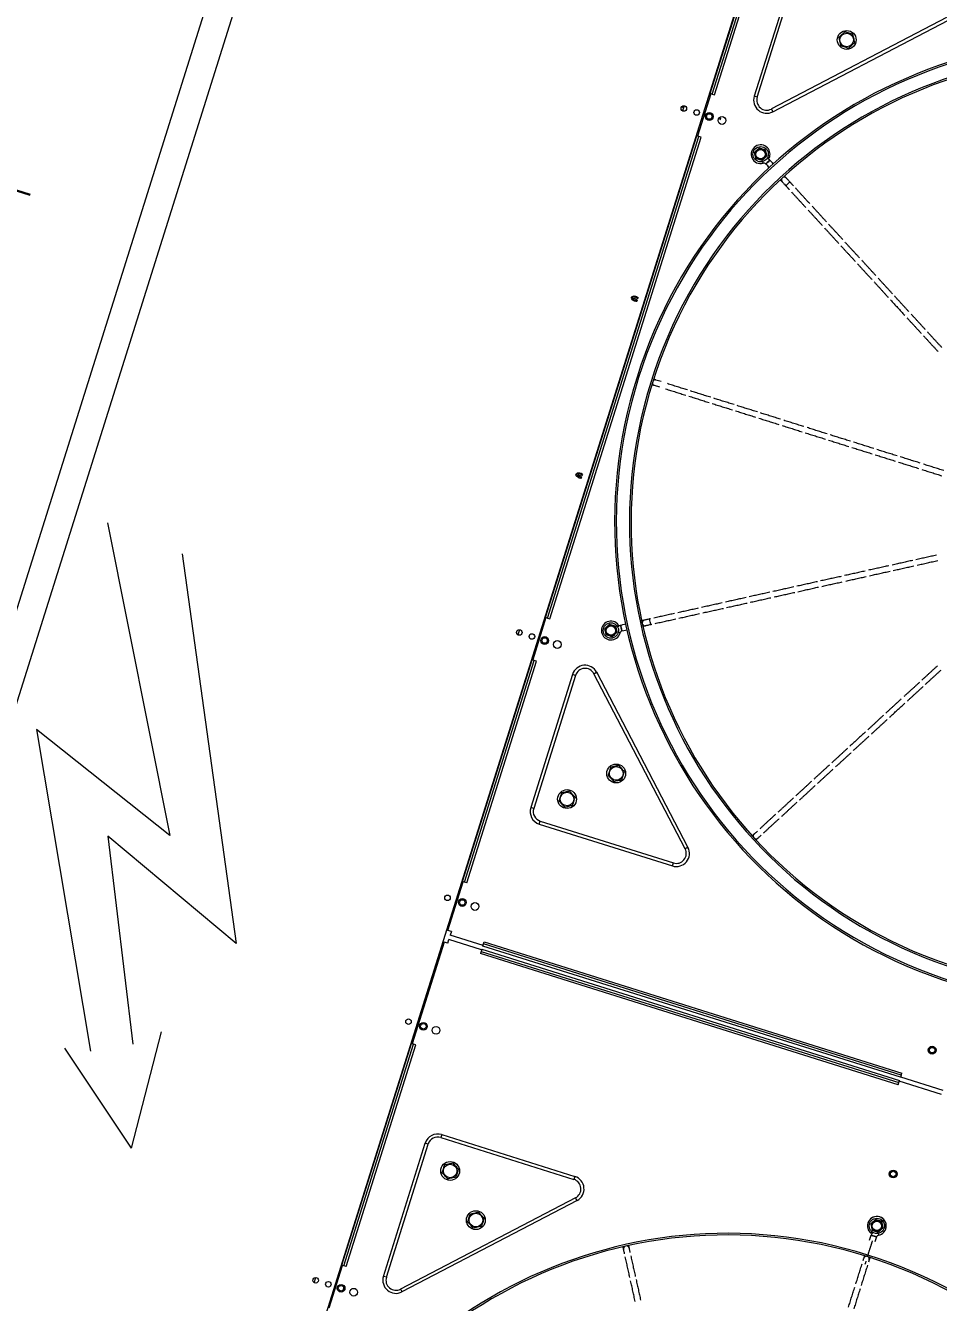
# Model space of a CAD drawing. Header units: metres. Extents: x -17822 to 152406, y -4219 to 19791.
# Drawn here: x 116682.7 to 116765, y 6487.3 to 6602.4 of the extents above; entities that cross this region are included whole.
import ezdxf

# ---------------------------------------------------------------- set-up
doc = ezdxf.new("R2010")
doc.units = ezdxf.units.M
doc.header["$LTSCALE"] = 100
doc.header["$MEASUREMENT"] = 0
doc.layers.get('0').update_dxf_attribs({"color": 9, "lineweight": 9})
for name, color, linetype, lineweight in [('Chiller', 32, 'Continuous', 9), ('E-AŞAĞI İNEN HAT', 7, 'Continuous', 30), ('E-YAZI', 7, 'Continuous', 30), ('Müdahale Boşluğu', 9, 'Continuous', 9)]:
    doc.layers.add(name, color=color, linetype=linetype, lineweight=lineweight)
doc.styles.add('MuuM_TEXT-STANDART', font='ARIALN.TTF')
doc.dimstyles.new('rota-tek', dxfattribs={"dimscale": 20, "dimtxt": 1, "dimasz": 0.5, "dimexe": 0.5, "dimexo": 0.5, "dimgap": 0.5, "dimtad": 1, "dimdec": 1, "dimrnd": 0.5, "dimdsep": 46, "dimtxsty": 'MuuM_TEXT-STANDART', "dimblk": 'CLOSEDBLANK', "dimcen": 0, "dimdle": 0.15, "dimclrd": 256, "dimclre": 256, "dimclrt": 256, "dimadec": 0, "dimazin": 0, "dimtfac": 5, "dimtdec": 1, "dimtix": 1, "dimtmove": 2, "dimatfit": 3, "dimfxl": 3, "dimfxlon": 1, "dimtolj": 1, "dimlwd": -1, "dimlwe": -1, "dimarcsym": 0})

# ---------------------------------------------------------------- blocks, each defined once
blk = doc.blocks.new('Chiller')
at = {"layer": 'Chiller', "linetype": 'Continuous'}
for p, q in [((97.04, 208.5), (28.66, -9.01)), ((99.44, 207.74), (31.07, -9.77)), ((72.22, -22.7), (140.59, 194.8)), ((131.07, 164.36), (137.29, 184.15)), ((131.26, 164.3), (137.48, 184.09)), ((131.45, 164.24), (137.67, 184.03)), ((138.82, 176.13), (135.05, 164.12)), ((135.32, 164.03), (139.09, 176.04)), ((152.37, 171.2), (136.59, 162.97)), ((136.72, 162.72), (152.5, 170.95)), ((131.12, 164.34), (129.92, 160.53)), ((131.26, 164.3), (131.07, 164.36)), ((131.26, 164.3), (131.45, 164.24)), ((135.32, 164.03), (135.05, 164.12)), ((128.73, 163.25), (128.58, 162.79)), ((131.3, 162.45), (131.23, 162.21)), ((131.23, 162.21), (131.16, 161.98)), ((131.99, 162.13), (131.94, 161.97)), ((116.22, 117.14), (129.87, 160.54)), ((116.41, 117.08), (130.06, 160.48)), ((116.61, 117.02), (130.25, 160.42)), ((130.06, 160.48), (129.87, 160.54)), ((130.25, 160.42), (130.06, 160.48)), ((124.37, 145.7), (124.35, 145.64)), ((126.65, 138.39), (126.18, 138.54)), ((126.03, 138.06), (126.5, 137.91)), ((119.35, 129.76), (119.33, 129.7)), ((116.27, 117.12), (115.08, 113.31)), ((116.41, 117.08), (116.22, 117.14)), ((116.41, 117.08), (116.61, 117.02)), ((113.88, 116.03), (113.74, 115.57)), ((116.46, 115.22), (116.39, 114.99)), ((116.39, 114.99), (116.31, 114.76)), ((108.74, 93.34), (115.02, 113.32)), ((108.93, 93.28), (115.21, 113.26)), ((109.12, 93.22), (115.41, 113.2)), ((115.21, 113.26), (115.02, 113.32)), ((115.41, 113.2), (115.21, 113.26)), ((118.66, 112.01), (114.89, 100)), ((118.93, 111.92), (115.16, 99.91)), ((118.93, 111.92), (118.66, 112.01)), ((128.82, 96.29), (120.59, 112.07)), ((129.07, 96.42), (120.84, 112.2)), ((115.16, 99.91), (114.89, 100)), ((115.66, 98.52), (115.75, 98.79)), ((115.66, 98.52), (127.67, 94.74)), ((115.75, 98.79), (127.75, 95.01)), ((127.67, 94.74), (127.75, 95.01)), ((107.41, 88.93), (108.79, 93.32)), ((108.93, 93.28), (108.74, 93.34)), ((109.12, 93.22), (108.93, 93.28)), ((107.74, 88.83), (107.41, 88.93)), ((107.74, 88.83), (107.64, 88.5)), ((107.08, 87.88), (104.2, 78.72)), ((107.41, 87.78), (107.08, 87.88)), ((107.41, 87.78), (107.52, 88.11)), ((110.47, 87.18), (107.52, 88.11)), ((110.6, 87.57), (107.64, 88.5)), ((110.58, 87.52), (110.64, 87.71)), ((148.22, 75.69), (110.58, 87.52)), ((110.64, 87.71), (110.7, 87.9)), ((148.28, 75.88), (110.64, 87.71)), ((110.7, 87.9), (148.34, 76.07)), ((110.43, 87.04), (110.37, 86.85)), ((148.01, 75.02), (110.37, 86.85)), ((110.49, 87.23), (110.43, 87.04)), ((110.43, 87.04), (148.07, 75.21)), ((110.49, 87.23), (148.13, 75.4)), ((97.87, 58.75), (104.15, 78.74)), ((98.06, 58.69), (104.34, 78.68)), ((98.25, 58.63), (104.53, 78.62)), ((104.34, 78.68), (104.15, 78.74)), ((104.53, 78.62), (104.34, 78.68)), ((148.28, 75.88), (148.34, 76.07)), ((148.01, 75.02), (148.07, 75.21)), ((148.07, 75.21), (148.13, 75.4)), ((151.93, 74.15), (148.11, 75.35)), ((148.28, 75.88), (148.22, 75.69)), ((148.23, 75.74), (152.05, 74.54)), ((106.87, 70.53), (106.78, 70.26)), ((106.78, 70.26), (118.79, 66.49)), ((106.87, 70.53), (118.87, 66.76)), ((101.61, 57.75), (105.38, 69.76)), ((101.88, 57.67), (105.65, 69.67)), ((105.65, 69.67), (105.38, 69.76)), ((118.87, 66.76), (118.79, 66.49)), ((118.93, 64.83), (103.15, 56.6)), ((119.07, 64.58), (103.28, 56.35)), ((145.44, 61.02), (145.58, 61.46)), ((146.05, 61.29), (145.57, 61.44)), ((146.06, 61.31), (145.58, 61.46)), ((146.06, 61.31), (145.92, 60.87)), ((145.33, 59.82), (145.34, 59.86)), ((145.38, 60.01), (145.34, 59.86)), ((145.38, 60.01), (145.4, 60.05)), ((145.44, 60.19), (145.4, 60.05)), ((145.44, 60.19), (145.45, 60.23)), ((145.5, 60.38), (145.45, 60.23)), ((145.5, 60.38), (145.51, 60.42)), ((145.56, 60.56), (145.51, 60.42)), ((145.56, 60.56), (145.57, 60.6)), ((145.62, 60.75), (145.57, 60.6)), ((145.62, 60.75), (145.63, 60.8)), ((145.68, 60.95), (145.63, 60.8)), ((96.72, 54.92), (97.92, 58.74)), ((98.06, 58.69), (97.87, 58.75)), ((144.86, 59.18), (144.93, 59.38)), ((145.06, 58.96), (145.01, 58.82)), ((145.1, 59.11), (145.06, 58.96)), ((145.24, 59.54), (145.28, 59.68)), ((145.33, 59.82), (145.28, 59.68)), ((145.4, 59.23), (145.34, 59.03)), ((95.38, 57.18), (95.53, 57.65)), ((98.25, 58.63), (98.06, 58.69)), ((101.88, 57.67), (101.61, 57.75)), ((97.96, 56.37), (98.03, 56.61)), ((98.03, 56.61), (98.11, 56.84))]:
    blk.add_line(p, q, dxfattribs=at)
at = {"layer": 'Chiller', "linetype": 'Continuous', "flags": 128}
for points in [[(136.59, 162.97), (136.61, 162.93), (136.63, 162.89), (136.65, 162.85), (136.67, 162.81), (136.69, 162.78), (136.7, 162.75), (136.71, 162.73), (136.72, 162.72)], [(136.08, 158.02), (136.1, 158.03), (136.14, 158.07), (136.2, 158.12), (136.27, 158.19), (136.34, 158.25), (136.4, 158.31), (136.44, 158.34), (136.45, 158.35), (136.45, 158.35)], [(136.08, 158.02), (136.2, 157.89), (136.31, 157.76), (136.4, 157.68)], [(136.1, 158), (136.11, 158.02), (136.15, 158.05), (136.21, 158.11), (136.28, 158.17), (136.35, 158.24), (136.41, 158.29), (136.45, 158.33), (136.46, 158.34)], [(136.39, 158.54), (136.37, 158.55), (136.32, 158.57), (136.25, 158.61), (136.25, 158.61)], [(136.76, 158.01), (136.68, 158.1), (136.57, 158.23), (136.45, 158.35)], [(138.26, 156.39), (138.2, 156.45), (138.14, 156.51), (138.09, 156.57), (138.04, 156.62), (138, 156.67), (137.96, 156.71), (137.94, 156.73), (137.92, 156.75)], [(137.55, 156.41), (137.57, 156.4), (137.59, 156.37), (137.63, 156.33), (137.67, 156.29), (137.72, 156.23), (137.77, 156.18), (137.83, 156.11), (137.89, 156.05)], [(137.89, 156.05), (137.9, 156.06), (137.94, 156.1), (138, 156.15), (138.07, 156.22), (138.14, 156.28), (138.2, 156.34), (138.24, 156.38), (138.26, 156.39), (138.26, 156.39)], [(124.25, 145.66), (124.14, 145.71), (124.06, 145.77), (124, 145.85), (123.98, 145.93), (123.99, 146), (124.04, 146.06), (124.12, 146.1), (124.22, 146.12), (124.33, 146.11), (124.44, 146.07), (124.53, 146.02), (124.6, 145.95)], [(119.24, 129.72), (119.13, 129.77), (119.05, 129.83), (118.99, 129.91), (118.96, 129.99), (118.98, 130.06), (119.02, 130.12), (119.1, 130.16), (119.2, 130.18), (119.32, 130.17), (119.43, 130.13), (119.52, 130.08), (119.59, 130.01)], [(123.46, 116.52), (123.34, 116.49), (123.18, 116.46), (123.01, 116.42)], [(123.11, 115.93), (123.11, 115.95), (123.1, 116), (123.08, 116.08), (123.06, 116.17), (123.04, 116.27), (123.02, 116.35), (123.01, 116.4), (123.01, 116.42), (123.01, 116.42)], [(123.13, 115.93), (123.13, 115.95), (123.12, 116), (123.1, 116.08), (123.08, 116.18), (123.06, 116.27), (123.04, 116.35), (123.03, 116.4), (123.02, 116.42), (123.02, 116.42)], [(125.61, 117), (125.53, 116.98), (125.44, 116.96), (125.37, 116.94), (125.3, 116.93), (125.24, 116.91), (125.19, 116.9), (125.15, 116.9), (125.13, 116.89)], [(125.24, 116.4), (125.26, 116.41), (125.3, 116.42), (125.35, 116.43), (125.41, 116.44), (125.48, 116.45), (125.55, 116.47), (125.64, 116.49), (125.72, 116.51)], [(125.72, 116.51), (125.72, 116.53), (125.7, 116.58), (125.69, 116.66), (125.67, 116.75), (125.64, 116.85), (125.63, 116.93), (125.62, 116.98), (125.61, 117), (125.61, 117)], [(122.95, 115.75), (122.93, 115.76), (122.87, 115.77), (122.8, 115.79), (122.79, 115.79)], [(123.11, 115.93), (123.28, 115.97), (123.45, 116), (123.57, 116.03)], [(120.59, 112.07), (120.63, 112.09), (120.67, 112.11), (120.71, 112.13), (120.74, 112.15), (120.78, 112.16), (120.8, 112.18), (120.82, 112.19), (120.84, 112.2)], [(135.33, 97.89), (135.33, 97.89), (135.27, 97.83), (135.21, 97.77), (135.16, 97.73), (135.11, 97.68), (135.07, 97.65), (135.05, 97.63), (135.03, 97.61)], [(135.37, 97.24), (135.39, 97.26), (135.41, 97.28), (135.45, 97.32), (135.49, 97.36), (135.55, 97.41), (135.61, 97.46), (135.67, 97.52), (135.67, 97.52)], [(129.07, 96.42), (129.06, 96.41), (129.03, 96.4), (129.01, 96.38), (128.98, 96.37), (128.94, 96.35), (128.9, 96.33), (128.86, 96.31), (128.82, 96.29)], [(119.07, 64.58), (119.06, 64.6), (119.05, 64.62), (119.03, 64.65), (119.01, 64.68), (119, 64.71), (118.98, 64.75), (118.96, 64.79), (118.93, 64.83)], [(145.55, 61.66), (145.57, 61.67), (145.6, 61.71), (145.65, 61.77)], [(123.36, 59.79), (123.36, 59.8), (123.34, 59.88), (123.32, 59.96), (123.3, 60.03), (123.29, 60.09), (123.28, 60.13), (123.27, 60.17), (123.27, 60.19)], [(123.76, 60.3), (123.76, 60.28), (123.77, 60.24), (123.78, 60.19), (123.79, 60.13), (123.81, 60.06), (123.83, 59.99), (123.84, 59.9), (123.84, 59.9)], [(103.15, 56.6), (103.17, 56.56), (103.2, 56.52), (103.22, 56.48), (103.23, 56.44), (103.25, 56.41), (103.26, 56.39), (103.28, 56.36), (103.28, 56.35)]]:
    blk.add_lwpolyline(points, dxfattribs=at)
at = {"layer": 'Chiller', "linetype": 'Continuous'}
for centre, radius in [((143.38, 169.19), 0.85), ((143.38, 169.19), 0.612), ((128.7, 163.01), 0.25), ((129.85, 162.65), 0.25), ((130.99, 162.29), 0.35), ((130.99, 162.29), 0.25), ((132.14, 161.93), 0.35), ((135.62, 158.89), 0.693), ((135.62, 158.89), 0.477), ((135.62, 158.89), 0.425), ((122.12, 115.96), 0.693), ((122.12, 115.96), 0.477), ((122.12, 115.96), 0.425), ((113.86, 115.78), 0.25), ((115, 115.42), 0.25), ((116.15, 115.06), 0.35), ((116.15, 115.06), 0.25), ((117.29, 114.7), 0.35), ((122.6, 103.08), 0.85), ((122.6, 103.08), 0.612), ((118.17, 100.77), 0.85), ((118.17, 100.77), 0.612), ((107.39, 91.87), 0.25), ((108.73, 91.45), 0.35), ((108.73, 91.45), 0.25), ((109.87, 91.09), 0.35), ((103.88, 80.71), 0.25), ((105.22, 80.29), 0.35), ((105.22, 80.29), 0.25), ((106.36, 79.93), 0.35), ((151.08, 78.14), 0.35), ((151.08, 78.14), 0.25), ((107.63, 67.25), 0.85), ((107.63, 67.25), 0.612), ((147.57, 66.98), 0.35), ((147.57, 66.98), 0.25), ((109.95, 62.82), 0.85), ((109.95, 62.82), 0.612), ((146.1, 62.3), 0.693), ((146.1, 62.3), 0.693), ((146.1, 62.3), 0.477), ((146.1, 62.3), 0.477), ((146.1, 62.3), 0.425), ((146.1, 62.3), 0.425), ((95.51, 57.4), 0.25), ((96.65, 57.04), 0.25), ((97.8, 56.68), 0.35), ((97.8, 56.68), 0.25), ((98.94, 56.32), 0.35), ((98.94, 56.32), 0.35)]:
    blk.add_circle(centre, radius, dxfattribs=at)
for centre, radius, start, end in [((166.05, 125.74), 43.58, 72.5493, 252.5493), ((166.05, 125.74), 43.43, 72.5493, 252.5493), ((166.05, 125.74), 42.25, 72.5493, 252.5493), ((166.05, 125.74), 42.1, 72.5493, 252.5493), ((136.17, 163.76), 1.18, 162.5493, 297.5493), ((136.17, 163.76), 0.9, 162.5493, 297.5493), ((135.62, 158.89), 0.85, 42.5493, 285.5136), ((135.62, 158.89), 0.85, 335.5136, 42.5493), ((76.36, 141.65), 61.71, 15.4328, 15.5785), ((135.91, 157.83), 0.25, 42.5493, 105.5136), ((135.91, 157.83), 0.75, 42.5493, 67.0693), ((137.74, 156.58), 0.247, 147.1279, 222.2077), ((137.74, 156.58), 0.247, 42.8905, 117.9659), ((124.23, 145.58), 0.43, 38.2042, 126.185), ((124.21, 145.64), 0.235, 64.5771, 138.0122), ((124.17, 145.45), 0.311, 70.4289, 106.2907), ((124.39, 146.09), 0.452, 251.0153, 284.311), ((124.19, 145.45), 0.311, 38.813, 74.6644), ((124.27, 145.62), 0.236, 7.0882, 80.5195), ((126.1, 138.3), 0.246, 184.7216, 252.3205), ((126.1, 138.3), 0.246, 72.778, 140.3769), ((119.22, 129.64), 0.43, 38.2049, 126.1843), ((119.2, 129.7), 0.236, 64.5787, 138.0105), ((119.16, 129.51), 0.311, 70.4312, 106.2902), ((119.38, 130.15), 0.452, 251.0161, 284.3128), ((119.18, 129.5), 0.311, 38.8135, 74.6621), ((119.26, 129.68), 0.236, 7.0899, 80.5179), ((122.12, 115.96), 0.85, 35.5136, 345.5136), ((80.7, 175.33), 72.38, 305.4534, 305.5777), ((123.19, 115.69), 0.75, 102.5493, 127.0664), ((125.19, 116.65), 0.247, 102.8916, 177.9702), ((125.19, 116.64), 0.247, 207.1331, 282.2064), ((123.19, 115.69), 0.25, 102.5493, 165.5136), ((119.79, 111.65), 1.18, 27.5493, 162.5493), ((119.79, 111.65), 0.9, 27.5493, 162.5493), ((116.02, 99.64), 1.18, 162.5493, 252.5493), ((116.02, 99.64), 0.9, 162.5493, 252.5493), ((135.2, 97.43), 0.246, 132.7562, 200.3874), ((135.2, 97.42), 0.246, 244.7265, 312.3157), ((128.02, 95.87), 1.18, 252.5493, 27.5493), ((128.02, 95.87), 0.9, 252.5493, 27.5493), ((106.51, 69.4), 1.18, 72.5493, 162.5493), ((106.51, 69.4), 0.9, 72.5493, 162.5493), ((118.52, 65.63), 1.18, 297.5493, 72.5493), ((118.52, 65.63), 0.9, 297.5493, 72.5493), ((146.1, 62.3), 0.85, 342.5493, 225.5136), ((146.1, 62.3), 0.85, 162.5493, 229.5849), ((146.1, 62.3), 0.85, 279.5849, 162.5493), ((132.61, 19.37), 42.25, 72.5493, 252.5493), ((132.61, 19.37), 42.1, 72.5493, 252.5493), ((146.29, 61.22), 0.75, 138.0303, 162.5493), ((146.29, 61.22), 0.25, 99.5849, 162.5493), ((203.79, 71.25), 58.37, 189.4985, 189.6526), ((123.51, 60.24), 0.246, 124.7111, 192.3423), ((123.52, 60.25), 0.246, 12.7828, 80.372), ((132.61, 19.37), 42.25, 252.5493, 72.5493), ((132.61, 19.37), 42.1, 252.5493, 72.5493), ((145.16, 59.31), 0.247, 87.1461, 162.1932), ((145.17, 59.31), 0.247, 342.9171, 57.9406), ((102.74, 57.4), 1.18, 162.5493, 297.5493), ((102.74, 57.4), 0.9, 162.5493, 297.5493)]:
    blk.add_arc(centre, radius, start, end, dxfattribs=at)
for points, knots in [([(143.22, 169.92), (143.17, 169.87), (143.08, 169.79), (142.89, 169.61), (142.75, 169.49), (142.67, 169.41)], [0, 0, 0, 0, 0.264878, 0.535454, 1, 1, 1, 1]), ([(142.67, 169.41), (142.68, 169.35), (142.71, 169.22), (142.77, 168.97), (142.81, 168.79), (142.83, 168.68)], [0, 0, 0, 0, 0.264878, 0.535454, 1, 1, 1, 1]), ([(143.94, 169.69), (143.85, 169.72), (143.65, 169.78), (143.4, 169.86), (143.25, 169.91), (143.22, 169.92)], [0, 0, 0, 0, 0.363714, 0.867851, 1, 1, 1, 1]), ([(144.1, 168.96), (144.09, 169.02), (144.06, 169.15), (144, 169.4), (143.96, 169.58), (143.94, 169.69)], [0, 0, 0, 0, 0.264862, 0.535477, 1, 1, 1, 1]), ([(142.83, 168.68), (142.86, 168.67), (143.01, 168.62), (143.26, 168.54), (143.46, 168.48), (143.55, 168.45)], [0, 0, 0, 0, 0.1321493, 0.636286, 1, 1, 1, 1]), ([(143.55, 168.45), (143.6, 168.5), (143.69, 168.59), (143.88, 168.76), (144.01, 168.88), (144.1, 168.96)], [0, 0, 0, 0, 0.264862, 0.535477, 1, 1, 1, 1]), ([(135.07, 159.07), (135.08, 159.08), (135.12, 159.12), (135.2, 159.19), (135.31, 159.29), (135.41, 159.38), (135.47, 159.43), (135.49, 159.46)], [0, 0, 0, 0, 0.111319, 0.325235, 0.540889, 0.820901, 1, 1, 1, 1]), ([(135.19, 158.5), (135.19, 158.52), (135.17, 158.58), (135.15, 158.68), (135.12, 158.82), (135.09, 158.95), (135.07, 159.03), (135.07, 159.07)], [0, 0, 0, 0, 0.111318, 0.325274, 0.540888, 0.820939, 1, 1, 1, 1]), ([(135.49, 159.46), (135.5, 159.45), (135.54, 159.44), (135.64, 159.41), (135.79, 159.36), (135.93, 159.32), (136.02, 159.29), (136.04, 159.28), (136.04, 159.28)], [0, 0, 0, 0, 0.061496, 0.243656, 0.500221, 0.869749, 0.981504, 1, 1, 1, 1]), ([(136.04, 159.28), (136.05, 159.26), (136.06, 159.21), (136.08, 159.1), (136.11, 158.97), (136.14, 158.83), (136.16, 158.75), (136.17, 158.72)], [0, 0, 0, 0, 0.111319, 0.325226, 0.540849, 0.820901, 1, 1, 1, 1]), ([(135.74, 158.33), (135.73, 158.33), (135.69, 158.35), (135.6, 158.38), (135.45, 158.42), (135.31, 158.47), (135.22, 158.5), (135.19, 158.5), (135.19, 158.5)], [0, 0, 0, 0, 0.0615681, 0.2437281, 0.5002132, 0.8697422, 0.9815728, 1, 1, 1, 1]), ([(136.17, 158.72), (136.15, 158.71), (136.11, 158.67), (136.03, 158.59), (135.93, 158.5), (135.83, 158.41), (135.77, 158.35), (135.74, 158.33)], [0, 0, 0, 0, 0.111356, 0.325272, 0.540886, 0.820939, 1, 1, 1, 1]), ([(121.57, 116.14), (121.58, 116.14), (121.61, 116.17), (121.68, 116.24), (121.8, 116.35), (121.91, 116.45), (121.98, 116.51), (121.99, 116.53), (122, 116.53)], [0, 0, 0, 0, 0.061533, 0.243717, 0.500216, 0.869735, 0.981561, 1, 1, 1, 1]), ([(122, 116.53), (122.02, 116.52), (122.07, 116.5), (122.17, 116.47), (122.31, 116.43), (122.44, 116.39), (122.52, 116.36), (122.55, 116.35)], [0, 0, 0, 0, 0.1112877, 0.3252305, 0.5408352, 0.8208977, 1, 1, 1, 1]), ([(122.55, 116.35), (122.55, 116.34), (122.56, 116.28), (122.59, 116.17), (122.62, 116.04), (122.65, 115.91), (122.67, 115.82), (122.67, 115.79)], [0, 0, 0, 0, 0.1113186, 0.3252305, 0.5408487, 0.8209009, 1, 1, 1, 1]), ([(121.7, 115.57), (121.69, 115.59), (121.68, 115.65), (121.66, 115.76), (121.63, 115.89), (121.6, 116.02), (121.58, 116.11), (121.57, 116.14)], [0, 0, 0, 0, 0.111314, 0.32527, 0.540883, 0.820939, 1, 1, 1, 1]), ([(122.25, 115.4), (122.23, 115.41), (122.17, 115.42), (122.07, 115.46), (121.94, 115.5), (121.81, 115.54), (121.73, 115.56), (121.7, 115.57)], [0, 0, 0, 0, 0.111362, 0.325305, 0.54091, 0.820973, 1, 1, 1, 1]), ([(122.67, 115.79), (122.67, 115.78), (122.63, 115.76), (122.56, 115.69), (122.44, 115.58), (122.34, 115.48), (122.27, 115.42), (122.25, 115.4), (122.25, 115.4)], [0, 0, 0, 0, 0.061569, 0.2437139, 0.5002141, 0.8697384, 0.9815609, 1, 1, 1, 1]), ([(122.1, 103.63), (122.07, 103.55), (122, 103.34), (121.93, 103.1), (121.88, 102.95), (121.87, 102.92)], [0, 0, 0, 0, 0.36368, 0.867857, 1, 1, 1, 1]), ([(122.83, 103.8), (122.76, 103.78), (122.64, 103.75), (122.39, 103.7), (122.21, 103.66), (122.1, 103.63)], [0, 0, 0, 0, 0.264847, 0.53549, 1, 1, 1, 1]), ([(123.34, 103.24), (123.29, 103.29), (123.2, 103.39), (123.03, 103.58), (122.91, 103.71), (122.83, 103.8)], [0, 0, 0, 0, 0.264861, 0.535465, 1, 1, 1, 1]), ([(121.87, 102.92), (121.91, 102.87), (122, 102.77), (122.18, 102.58), (122.3, 102.45), (122.38, 102.36)], [0, 0, 0, 0, 0.264847, 0.53549, 1, 1, 1, 1]), ([(122.38, 102.36), (122.44, 102.38), (122.57, 102.41), (122.82, 102.46), (123, 102.5), (123.11, 102.53)], [0, 0, 0, 0, 0.264861, 0.535465, 1, 1, 1, 1]), ([(123.11, 102.53), (123.12, 102.56), (123.17, 102.71), (123.24, 102.95), (123.31, 103.16), (123.34, 103.24)], [0, 0, 0, 0, 0.132143, 0.63632, 1, 1, 1, 1]), ([(117.66, 101.32), (117.65, 101.29), (117.61, 101.14), (117.53, 100.89), (117.46, 100.69), (117.44, 100.6)], [0, 0, 0, 0, 0.132143, 0.63632, 1, 1, 1, 1]), ([(118.4, 101.48), (118.33, 101.47), (118.2, 101.44), (117.95, 101.38), (117.78, 101.34), (117.66, 101.32)], [0, 0, 0, 0, 0.264862, 0.535465, 1, 1, 1, 1]), ([(118.9, 100.93), (118.86, 100.98), (118.77, 101.07), (118.6, 101.26), (118.47, 101.4), (118.4, 101.48)], [0, 0, 0, 0, 0.264847, 0.535489, 1, 1, 1, 1]), ([(117.44, 100.6), (117.48, 100.56), (117.57, 100.46), (117.74, 100.27), (117.87, 100.14), (117.94, 100.05)], [0, 0, 0, 0, 0.264862, 0.535464, 1, 1, 1, 1]), ([(117.94, 100.05), (118.01, 100.06), (118.14, 100.09), (118.39, 100.15), (118.56, 100.19), (118.68, 100.21)], [0, 0, 0, 0, 0.2648478, 0.5354892, 1, 1, 1, 1]), ([(118.68, 100.21), (118.7, 100.3), (118.77, 100.5), (118.85, 100.75), (118.89, 100.9), (118.9, 100.93)], [0, 0, 0, 0, 0.36368, 0.867857, 1, 1, 1, 1]), ([(107.13, 67.8), (107.19, 67.82), (107.32, 67.85), (107.57, 67.9), (107.75, 67.94), (107.86, 67.97)], [0, 0, 0, 0, 0.264862, 0.535464, 1, 1, 1, 1]), ([(107.86, 67.97), (107.9, 67.92), (107.99, 67.82), (108.17, 67.63), (108.29, 67.5), (108.37, 67.41)], [0, 0, 0, 0, 0.2648478, 0.5354892, 1, 1, 1, 1]), ([(106.9, 67.09), (106.91, 67.12), (106.96, 67.27), (107.04, 67.51), (107.1, 67.72), (107.13, 67.8)], [0, 0, 0, 0, 0.132143, 0.63632, 1, 1, 1, 1]), ([(107.41, 66.53), (107.37, 66.58), (107.28, 66.68), (107.1, 66.87), (106.98, 67), (106.9, 67.09)], [0, 0, 0, 0, 0.264862, 0.535465, 1, 1, 1, 1]), ([(108.37, 67.41), (108.34, 67.33), (108.28, 67.12), (108.2, 66.88), (108.15, 66.73), (108.14, 66.7)], [0, 0, 0, 0, 0.36368, 0.867857, 1, 1, 1, 1]), ([(108.14, 66.7), (108.08, 66.68), (107.95, 66.66), (107.7, 66.6), (107.52, 66.56), (107.41, 66.53)], [0, 0, 0, 0, 0.264847, 0.535489, 1, 1, 1, 1]), ([(109.21, 62.65), (109.24, 62.74), (109.31, 62.94), (109.38, 63.19), (109.43, 63.34), (109.44, 63.37)], [0, 0, 0, 0, 0.36368, 0.867857, 1, 1, 1, 1]), ([(109.44, 63.37), (109.5, 63.39), (109.63, 63.41), (109.88, 63.47), (110.06, 63.51), (110.17, 63.53)], [0, 0, 0, 0, 0.264847, 0.53549, 1, 1, 1, 1]), ([(110.17, 63.53), (110.22, 63.49), (110.3, 63.39), (110.48, 63.2), (110.6, 63.07), (110.68, 62.98)], [0, 0, 0, 0, 0.264861, 0.535465, 1, 1, 1, 1]), ([(109.72, 62.1), (109.68, 62.15), (109.59, 62.25), (109.42, 62.44), (109.29, 62.57), (109.21, 62.65)], [0, 0, 0, 0, 0.264847, 0.53549, 1, 1, 1, 1]), ([(110.45, 62.27), (110.39, 62.25), (110.26, 62.22), (110.01, 62.17), (109.83, 62.13), (109.72, 62.1)], [0, 0, 0, 0, 0.264861, 0.535465, 1, 1, 1, 1]), ([(110.68, 62.98), (110.67, 62.95), (110.62, 62.8), (110.55, 62.56), (110.48, 62.35), (110.45, 62.27)], [0, 0, 0, 0, 0.132143, 0.63632, 1, 1, 1, 1]), ([(145.55, 62.48), (145.57, 62.49), (145.61, 62.53), (145.69, 62.6), (145.79, 62.7), (145.89, 62.79), (145.96, 62.84), (145.98, 62.87)], [0, 0, 0, 0, 0.111317, 0.325272, 0.540886, 0.820939, 1, 1, 1, 1]), ([(145.98, 62.87), (145.97, 62.86), (145.94, 62.83), (145.87, 62.76), (145.75, 62.66), (145.64, 62.56), (145.57, 62.49), (145.56, 62.48), (145.55, 62.48)], [0, 0, 0, 0, 0.061534, 0.243715, 0.500215, 0.869736, 0.981559, 1, 1, 1, 1]), ([(145.55, 62.48), (145.56, 62.46), (145.57, 62.4), (145.59, 62.29), (145.62, 62.16), (145.65, 62.03), (145.67, 61.94), (145.68, 61.91)], [0, 0, 0, 0, 0.111316, 0.325271, 0.540885, 0.820939, 1, 1, 1, 1]), ([(145.98, 62.87), (146, 62.86), (146.05, 62.84), (146.16, 62.81), (146.29, 62.77), (146.42, 62.73), (146.5, 62.7), (146.53, 62.69)], [0, 0, 0, 0, 0.1112877, 0.3252305, 0.5408352, 0.8208977, 1, 1, 1, 1]), ([(146.53, 62.69), (146.51, 62.7), (146.46, 62.72), (146.35, 62.75), (146.22, 62.79), (146.09, 62.83), (146.01, 62.86), (145.98, 62.87)], [0, 0, 0, 0, 0.111362, 0.325305, 0.54091, 0.820973, 1, 1, 1, 1]), ([(146.53, 62.69), (146.53, 62.68), (146.54, 62.64), (146.56, 62.54), (146.6, 62.39), (146.63, 62.25), (146.65, 62.15), (146.65, 62.13), (146.66, 62.13)], [0, 0, 0, 0, 0.061534, 0.243715, 0.500215, 0.869736, 0.981559, 1, 1, 1, 1]), ([(146.66, 62.13), (146.65, 62.15), (146.64, 62.21), (146.62, 62.31), (146.58, 62.45), (146.56, 62.58), (146.54, 62.66), (146.53, 62.69)], [0, 0, 0, 0, 0.1113546, 0.3252697, 0.5408846, 0.820939, 1, 1, 1, 1]), ([(145.68, 61.91), (145.7, 61.91), (145.75, 61.89), (145.86, 61.86), (145.99, 61.81), (146.12, 61.77), (146.2, 61.75), (146.23, 61.74)], [0, 0, 0, 0, 0.1112877, 0.3252305, 0.5408352, 0.8208977, 1, 1, 1, 1]), ([(146.23, 61.74), (146.24, 61.75), (146.27, 61.77), (146.34, 61.84), (146.46, 61.95), (146.57, 62.05), (146.64, 62.11), (146.65, 62.13), (146.66, 62.13)], [0, 0, 0, 0, 0.061534, 0.243715, 0.500216, 0.869737, 0.98156, 1, 1, 1, 1])]:
    blk.add_open_spline(points, degree=3, knots=knots, dxfattribs=at)
for points in [[(128.68, 163.08), (128.49, 163.14)], [(137.39, 156.59), (137.55, 156.41)], [(137.92, 156.75), (137.76, 156.93)], [(137.89, 156.05), (138.2, 155.71)], [(138.57, 156.05), (138.26, 156.39)], [(138.4, 155.49), (139.68, 154.09)], [(140.06, 154.42), (138.77, 155.83)], [(139.89, 153.87), (141.18, 152.47)], [(141.55, 152.8), (140.26, 154.21)], [(141.38, 152.25), (142.66, 150.85)], [(143.04, 151.18), (141.75, 152.58)], [(144.52, 149.56), (143.23, 150.96)], [(142.86, 150.63), (144.15, 149.23)], [(144.35, 149.01), (145.64, 147.61)], [(146.01, 147.94), (144.73, 149.34)], [(145.84, 147.39), (147.12, 145.99)], [(147.5, 146.32), (146.21, 147.72)], [(147.33, 145.76), (148.61, 144.37)], [(148.98, 144.7), (147.7, 146.1)], [(148.81, 144.15), (150.1, 142.74)], [(150.47, 143.08), (149.19, 144.48)], [(151.96, 141.46), (150.67, 142.86)], [(150.3, 142.53), (151.59, 141.12)], [(125.81, 138.13), (126.03, 138.06)], [(126.18, 138.54), (125.96, 138.61)], [(129.03, 137.64), (127.21, 138.21)], [(127.05, 137.74), (128.87, 137.17)], [(129.16, 137.08), (130.97, 136.51)], [(131.12, 136.98), (129.31, 137.55)], [(131.25, 136.42), (133.07, 135.85)], [(133.22, 136.32), (131.4, 136.89)], [(135.33, 135.66), (133.51, 136.23)], [(133.36, 135.76), (135.17, 135.19)], [(135.45, 135.1), (137.27, 134.53)], [(137.41, 135.01), (135.61, 135.57)], [(139.52, 134.34), (137.7, 134.91)], [(137.55, 134.44), (139.36, 133.87)], [(139.64, 133.78), (141.47, 133.21)], [(141.62, 133.68), (139.81, 134.25)], [(143.71, 133.02), (141.9, 133.59)], [(141.75, 133.12), (143.56, 132.55)], [(143.85, 132.46), (145.66, 131.89)], [(145.82, 132.36), (144, 132.94)], [(145.95, 131.8), (147.76, 131.23)], [(147.92, 131.7), (146.1, 132.27)], [(150.01, 131.05), (148.2, 131.62)], [(148.04, 131.14), (149.86, 130.57)], [(150.14, 130.48), (151.95, 129.91)], [(152.12, 130.38), (150.3, 130.95)], [(149.33, 122.28), (147.48, 121.86)], [(151.47, 122.75), (149.62, 122.34)], [(149.73, 121.85), (151.58, 122.27)], [(145.03, 121.32), (143.18, 120.91)], [(147.18, 121.8), (145.33, 121.39)], [(145.43, 120.9), (147.29, 121.31)], [(147.57, 121.37), (149.43, 121.79)], [(138.6, 119.89), (136.73, 119.47)], [(140.74, 120.36), (138.88, 119.95)], [(138.98, 119.46), (140.84, 119.88)], [(142.89, 120.84), (141.03, 120.43)], [(141.13, 119.94), (142.98, 120.35)], [(143.29, 120.42), (145.14, 120.83)], [(134.3, 118.93), (132.45, 118.52)], [(136.44, 119.41), (134.59, 119)], [(134.69, 118.51), (136.54, 118.92)], [(136.84, 118.99), (138.69, 119.4)], [(127.86, 117.5), (125.99, 117.08)], [(130, 117.97), (128.15, 117.56)], [(128.25, 117.07), (130.11, 117.49)], [(132.15, 118.45), (130.3, 118.04)], [(130.4, 117.55), (132.26, 117.96)], [(132.55, 118.03), (134.4, 118.44)], [(125.13, 116.89), (124.9, 116.84)], [(125.01, 116.35), (125.24, 116.4)], [(125.7, 117.02), (125.61, 117)], [(125.72, 116.51), (125.81, 116.53)], [(126.1, 116.59), (127.96, 117.01)], [(151.55, 112.77), (150.15, 111.49)], [(150.48, 111.11), (151.88, 112.4)], [(149.93, 111.28), (148.53, 110)], [(148.86, 109.62), (150.26, 110.91)], [(148.3, 109.8), (146.9, 108.51)], [(147.24, 108.14), (148.63, 109.42)], [(146.68, 108.31), (145.29, 107.02)], [(145.62, 106.65), (147.02, 107.93)], [(145.06, 106.82), (143.67, 105.54)], [(143.99, 105.16), (145.39, 106.44)], [(143.44, 105.33), (142.04, 104.05)], [(142.38, 103.68), (143.78, 104.96)], [(141.82, 103.84), (140.42, 102.56)], [(140.75, 102.18), (142.15, 103.47)], [(140.2, 102.36), (138.8, 101.07)], [(139.13, 100.69), (140.53, 101.98)], [(138.58, 100.87), (137.18, 99.58)], [(137.52, 99.21), (138.91, 100.5)], [(136.95, 99.38), (135.55, 98.09)], [(135.89, 97.72), (137.29, 99.01)], [(135.03, 97.61), (134.86, 97.46)], [(135.2, 97.09), (135.37, 97.24)], [(123.27, 60.19), (123.22, 60.41)], [(123.71, 60.52), (123.76, 60.3)], [(123.83, 57.64), (123.42, 59.5)], [(123.91, 59.61), (124.32, 57.75)], [(144.2, 57.07), (144.77, 58.89)], [(145.25, 58.75), (144.68, 56.93)], [(144.93, 59.38), (145, 59.61)], [(145.47, 59.46), (145.4, 59.23)], [(124.31, 55.49), (123.9, 57.35)], [(124.39, 57.46), (124.8, 55.61)], [(143.54, 54.98), (144.11, 56.79)], [(144.59, 56.64), (144.02, 54.83)]]:
    blk.add_open_spline(points, degree=1, dxfattribs=at)
blk = doc.blocks.new('_ClosedBlank')
at = {"color": 0, "linetype": 'ByBlock', "lineweight": -2}
for p, q in [((-1, 0.167), (0, 0)), ((-1, 0.167), (-1, -0.167)), ((0, 0), (-1, -0.167))]:
    blk.add_line(p, q, dxfattribs=at)
blk = doc.blocks.new('*D537')
at = {"layer": 'E-YAZI', "transparency": 16777216}
for p, q in [((116648.34, 6595.5), (116652.07, 6607.38)), ((116639.54, 6600.84), (116630, 6603.84)), ((116663.29, 6590.8), (116667.02, 6602.68)), ((116649.08, 6597.84), (116664.02, 6593.14)), ((116673.56, 6590.14), (116683.1, 6587.14))]:
    blk.add_line(p, q, dxfattribs=at)
at = {"layer": 'E-YAZI', "transparency": 16777216, "xscale": 10, "yscale": 10, "zscale": 10}
for p, rotation in [((116649.08, 6597.84), 342.5492549336344), ((116664.02, 6593.14), 162.5492549336344)]:
    blk.add_blockref('_ClosedBlank', p, dxfattribs=dict(at, rotation=rotation))
at = {"layer": 'E-YAZI', "transparency": 16777216, "insert": (116662.61, 6614.77), "char_height": 20, "attachment_point": 5, "rotation": 342.5493, "style": 'MuuM_TEXT-STANDART'}
blk.add_mtext('\\A1;15.5', dxfattribs=at)
blk = doc.blocks.new('100_AŞAĞI İNEN HAT')
at = {"layer": 'E-AŞAĞI İNEN HAT', "color": 3, "linetype": 'Continuous'}
blk.add_line((-2.4724, -2.4708), (0, 0), dxfattribs=at)
at = {"layer": 'E-AŞAĞI İNEN HAT', "color": 4, "linetype": 'Continuous', "const_width": 0.675}
blk.add_lwpolyline([(-0.3375, 0, 1), (0.3375, 0, 1)], format="xyb", close=True, dxfattribs=at)
at = {"layer": 'E-AŞAĞI İNEN HAT', "color": 3, "linetype": 'Continuous'}
blk.add_solid([(-2.1543, -2.7891), (-2.7905, -2.1525), (-4.3822, -4.3794)], dxfattribs=at)

msp = doc.modelspace()

# ---------------------------------------------------------------- linework, layer by layer
at = {"layer": 'Müdahale Boşluğu', "color": 6, "linetype": 'Continuous'}
for p, q in [((116690.08, 6557.56), (116695.68, 6529.39)), ((116696.79, 6554.77), (116701.68, 6519.66)), ((116683.66, 6538.94), (116688.54, 6509.94)), ((116695.68, 6529.39), (116683.66, 6538.94)), ((116701.68, 6519.66), (116690.1, 6529.33)), ((116690.1, 6529.33), (116692.35, 6510.58)), ((116692.23, 6501.2), (116694.95, 6511.69)), ((116692.23, 6501.2), (116686.22, 6510.22))]:
    msp.add_line(p, q, dxfattribs=at)

# ---------------------------------------------------------------- block references
at = {"color": 2}
msp.add_blockref('Chiller', (116613.33, 6431.9), dxfattribs=at)
at = {"layer": 'E-AŞAĞI İNEN HAT', "xscale": 20, "yscale": 20, "zscale": 20, "rotation": 180}
msp.add_blockref('100_AŞAĞI İNEN HAT', (116624.4, 6610.12), dxfattribs=at)

# ---------------------------------------------------------------- dimensions: what is measured, and where the dimension line sits
at = {"layer": 'E-YAZI', "color": 2}
dim = msp.add_aligned_dim(p1=(116645.34, 6585.96), p2=(116660.29, 6581.26), distance=12.45, dimstyle='rota-tek', dxfattribs=at)
dim.commit()
dim.dimension.update_dxf_attribs({"geometry": '*D537', "text_midpoint": (116662.61, 6614.77)})

doc.saveas('drawing.dxf')
